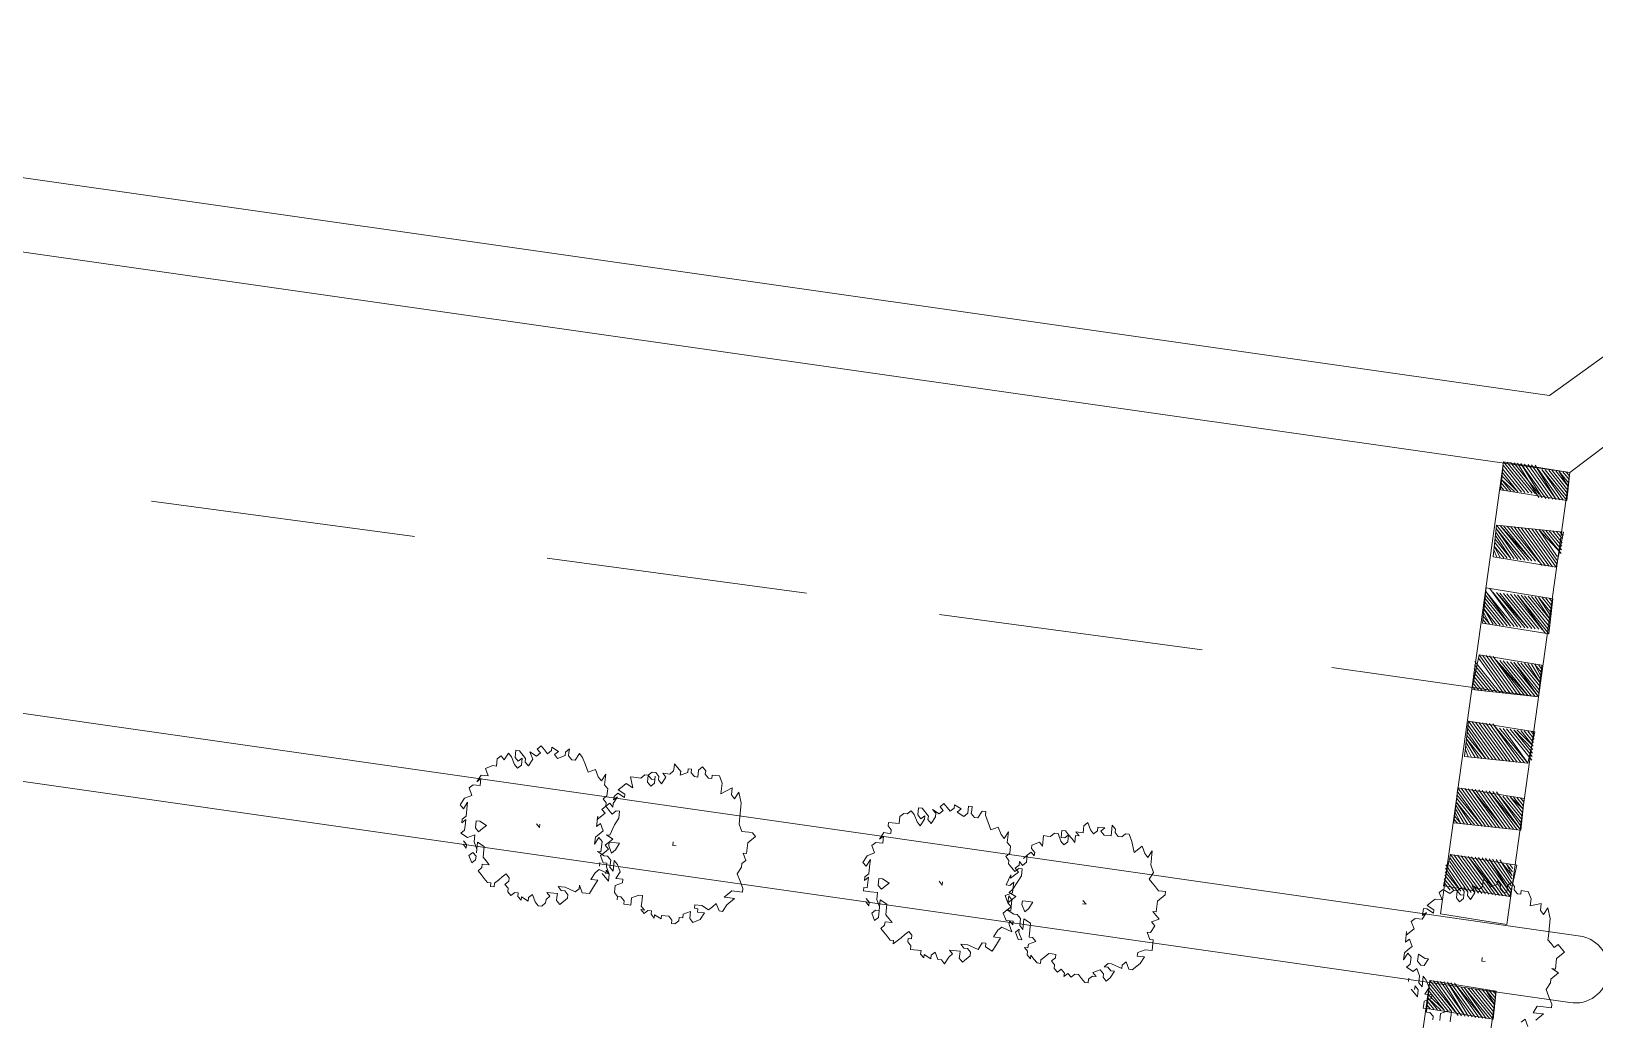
# Model space of a CAD drawing. Header units: metres. Extents: x -977055 to 805873, y -1033982 to 242021.
# Drawn here: x 2463.44 to 2486.95, y 968.38 to 983.23 of the extents above; entities that cross this region are included whole.
import ezdxf

# ---------------------------------------------------------------- set-up
doc = ezdxf.new("R2010")
doc.units = ezdxf.units.M
for name, color, linetype in [('PDF_acera', 7, 'Continuous'), ('PDF_linea de centro', 7, 'Continuous'), ('PDF_PASO DE CEBRA', 7, 'Continuous'), ('PDF_PLANTAS', 7, 'Continuous')]:
    doc.layers.add(name, color=color, linetype=linetype)

# ---------------------------------------------------------------- blocks, each defined once
blk = doc.blocks.new('CALLE')
at = {"layer": 'PDF_acera', "lineweight": 9}
for points in [[(35.646912, -218.961792), (29.00016, -177.853536), (-1.608768, -95.552352), (-8.763552, -56.0952), (-56.814912, -55.206144), (-58.084992, -53.851392), (-56.222208, 0.592704)], [(-8.001504, -55.24848), (-56.433888, -54.359424), (-57.195936, -53.512704), (-55.333152, 0.550368)]]:
    blk.add_lwpolyline(points, dxfattribs=at)
blk.add_lwpolyline([(-63.249984, -21.59136), (-64.393056, -54.528768, 0.999999692), (-63.588672, -54.571104), (-62.4456, -21.633696)], format="xyb", dxfattribs=at)
at = {"layer": 'PDF_linea de centro', "lineweight": 9}
for points in [[(-60.3288, -40.176864), (-60.244128, -37.001664)], [(-60.498144, -44.918496), (-60.413472, -41.785632)], [(-60.667488, -49.702464), (-60.582816, -46.527264)], [(-60.794496, -53.76672), (-60.709824, -51.268896)]]:
    blk.add_lwpolyline(points, dxfattribs=at)
at = {"layer": 'PDF_PASO DE CEBRA', "lineweight": 9}
for points in [[(-69.812064, -53.470368), (-64.35072, -53.639712), (-64.308384, -52.835328), (-69.769728, -52.665984), (-69.812064, -53.470368), (-69.769728, -52.665984)], [(-64.689408, -53.216352), (-64.308384, -52.877664)], [(-64.689408, -53.258688), (-64.308384, -52.92)], [(-64.308384, -52.962336), (-64.689408, -53.301024), (-64.308384, -53.004672)], [(-64.647072, -52.835328), (-64.647072, -52.835328)], [(-64.647072, -52.877664), (-64.604736, -52.835328)], [(-64.647072, -52.92), (-64.5624, -52.835328)], [(-64.647072, -52.962336), (-64.520064, -52.835328), (-64.647072, -53.004672)], [(-64.477728, -52.835328), (-64.647072, -53.047008), (-64.435392, -52.835328)], [(-64.647072, -53.089344), (-64.393056, -52.835328)], [(-64.647072, -53.13168), (-64.35072, -52.835328)], [(-64.647072, -53.174016), (-64.308384, -52.835328)], [(-63.546336, -53.682048), (-58.084992, -53.851392), (-58.042656, -53.047008), (-63.504, -52.877664), (-63.546336, -53.682048), (-63.504, -52.877664)], [(-63.207648, -52.962336), (-63.122976, -52.877664)], [(-63.207648, -53.004672), (-63.08064, -52.877664)], [(-63.207648, -53.047008), (-63.038304, -52.877664)], [(-62.995968, -52.877664), (-63.207648, -53.089344), (-62.953632, -52.877664)], [(-63.207648, -53.13168), (-62.911296, -52.877664)], [(-63.207648, -53.174016), (-62.911296, -52.92)], [(-63.207648, -53.216352), (-62.86896, -52.92)], [(-63.207648, -53.258688), (-62.826624, -52.92)], [(-63.207648, -53.301024), (-62.784288, -52.92), (-63.207648, -53.301024)], [(-63.207648, -53.34336), (-62.784288, -52.962336)], [(-63.165312, -52.877664), (-63.165312, -52.92)], [(-62.403264, -52.92), (-62.403264, -52.92)], [(-62.403264, -52.962336), (-62.360928, -52.92)], [(-62.318592, -52.92), (-62.403264, -53.004672), (-62.276256, -52.92)], [(-62.403264, -53.047008), (-62.23392, -52.92)], [(-62.403264, -53.089344), (-62.191584, -52.92)], [(-62.403264, -53.13168), (-62.149248, -52.92), (-62.403264, -53.174016)], [(-62.403264, -53.216352), (-62.106912, -52.92)], [(-62.064576, -52.92), (-62.403264, -53.258688), (-62.02224, -52.92)], [(-62.403264, -53.301024), (-61.979904, -52.92)], [(-62.403264, -53.34336), (-61.979904, -52.962336)], [(-61.59888, -52.962336), (-61.556544, -52.962336)], [(-61.59888, -53.004672), (-61.514208, -52.962336)], [(-61.59888, -53.047008), (-61.471872, -52.962336)], [(-61.59888, -53.089344), (-61.429536, -52.962336)], [(-61.59888, -53.13168), (-61.3872, -52.962336), (-61.59888, -53.174016)], [(-61.344864, -52.962336), (-61.59888, -53.216352), (-61.302528, -52.962336)], [(-61.59888, -53.258688), (-61.260192, -52.962336)], [(-61.59888, -53.301024), (-61.217856, -52.962336)], [(-61.59888, -53.34336), (-61.17552, -52.962336)], [(-60.794496, -52.962336), (-60.794496, -52.962336)], [(-60.794496, -53.004672), (-60.75216, -52.962336)], [(-60.794496, -53.047008), (-60.709824, -52.962336)], [(-60.794496, -53.089344), (-60.667488, -52.962336)], [(-60.794496, -53.13168), (-60.625152, -52.962336), (-60.794496, -53.13168)], [(-60.794496, -53.174016), (-60.582816, -52.962336)], [(-60.794496, -53.216352), (-60.54048, -52.962336)], [(-60.794496, -53.258688), (-60.498144, -52.962336)], [(-60.794496, -53.301024), (-60.455808, -52.962336)], [(-64.689408, -53.34336), (-64.308384, -53.047008), (-64.689408, -53.385696)], [(-64.689408, -53.428032), (-64.308384, -53.089344)], [(-64.689408, -53.470368), (-64.308384, -53.13168)], [(-63.207648, -53.385696), (-62.784288, -53.004672)], [(-63.207648, -53.428032), (-62.784288, -53.047008)], [(-63.207648, -53.470368), (-62.784288, -53.089344)], [(-63.207648, -53.512704), (-62.784288, -53.13168), (-63.207648, -53.55504), (-62.784288, -53.174016)], [(-62.403264, -53.385696), (-61.979904, -53.004672)], [(-62.403264, -53.428032), (-61.979904, -53.047008)], [(-62.403264, -53.470368), (-61.979904, -53.089344), (-62.403264, -53.512704), (-61.979904, -53.13168)], [(-61.59888, -53.385696), (-61.17552, -53.004672)], [(-61.59888, -53.428032), (-61.17552, -53.047008), (-61.59888, -53.428032)], [(-61.59888, -53.470368), (-61.17552, -53.089344)], [(-61.59888, -53.512704), (-61.17552, -53.13168)], [(-60.794496, -53.34336), (-60.413472, -53.004672)], [(-60.794496, -53.385696), (-60.371136, -53.004672), (-60.794496, -53.385696)], [(-60.794496, -53.428032), (-60.371136, -53.047008)], [(-60.794496, -53.470368), (-60.371136, -53.089344)], [(-60.794496, -53.512704), (-60.371136, -53.13168)], [(-59.990112, -53.004672), (-59.990112, -53.004672)], [(-59.990112, -53.047008), (-59.947776, -53.004672)], [(-59.90544, -53.004672), (-59.990112, -53.089344), (-59.863104, -53.004672)], [(-59.990112, -53.13168), (-59.820768, -53.004672), (-59.990112, -53.174016)], [(-59.990112, -53.216352), (-59.778432, -53.004672)], [(-59.990112, -53.258688), (-59.736096, -53.004672)], [(-59.990112, -53.301024), (-59.69376, -53.004672)], [(-59.651424, -53.004672), (-59.990112, -53.34336), (-59.609088, -53.004672), (-59.990112, -53.385696)], [(-59.990112, -53.428032), (-59.566752, -53.047008)], [(-59.990112, -53.470368), (-59.609088, -53.089344)], [(-59.990112, -53.512704), (-59.609088, -53.13168), (-59.990112, -53.55504), (-59.609088, -53.174016)], [(-59.185728, -53.047008), (-59.143392, -53.047008)], [(-59.185728, -53.089344), (-59.101056, -53.047008)], [(-59.185728, -53.13168), (-59.05872, -53.047008), (-59.185728, -53.174016)], [(-59.185728, -53.216352), (-59.016384, -53.047008)], [(-58.974048, -53.047008), (-59.185728, -53.258688), (-58.931712, -53.047008)], [(-59.185728, -53.301024), (-58.889376, -53.047008)], [(-59.185728, -53.34336), (-58.84704, -53.047008), (-59.185728, -53.385696)], [(-59.185728, -53.428032), (-58.804704, -53.047008)], [(-59.185728, -53.470368), (-58.804704, -53.089344), (-59.185728, -53.512704), (-58.804704, -53.13168)], [(-58.381344, -53.047008), (-58.381344, -53.047008)], [(-58.381344, -53.089344), (-58.339008, -53.047008)], [(-58.381344, -53.13168), (-58.296672, -53.047008)], [(-58.381344, -53.174016), (-58.254336, -53.047008), (-58.381344, -53.216352)], [(-58.212, -53.047008), (-58.381344, -53.258688), (-58.169664, -53.047008)], [(-58.381344, -53.301024), (-58.127328, -53.047008)], [(-58.381344, -53.34336), (-58.084992, -53.047008)], [(-58.381344, -53.385696), (-58.042656, -53.047008)], [(-58.381344, -53.428032), (-58.042656, -53.089344)], [(-58.381344, -53.470368), (-58.042656, -53.13168)], [(-64.35072, -53.174016), (-64.689408, -53.512704), (-64.35072, -53.216352)], [(-64.689408, -53.55504), (-64.35072, -53.258688), (-64.689408, -53.597376)], [(-64.689408, -53.639712), (-64.35072, -53.301024)], [(-64.647072, -53.639712), (-64.35072, -53.34336)], [(-63.207648, -53.597376), (-62.784288, -53.216352)], [(-63.207648, -53.639712), (-62.784288, -53.258688)], [(-63.207648, -53.682048), (-62.784288, -53.301024)], [(-62.784288, -53.34336), (-63.165312, -53.682048), (-62.784288, -53.385696), (-63.122976, -53.682048)], [(-62.403264, -53.55504), (-61.979904, -53.174016)], [(-62.403264, -53.597376), (-61.979904, -53.216352)], [(-62.403264, -53.639712), (-61.979904, -53.258688)], [(-62.403264, -53.682048), (-61.979904, -53.301024), (-62.403264, -53.724384), (-61.979904, -53.34336)], [(-61.59888, -53.55504), (-61.17552, -53.174016)], [(-61.59888, -53.597376), (-61.17552, -53.216352)], [(-61.59888, -53.639712), (-61.17552, -53.258688), (-61.59888, -53.682048), (-61.217856, -53.301024)], [(-61.217856, -53.34336), (-61.59888, -53.724384), (-61.217856, -53.385696)], [(-60.794496, -53.55504), (-60.371136, -53.174016)], [(-60.794496, -53.597376), (-60.413472, -53.216352), (-60.794496, -53.639712), (-60.413472, -53.258688)], [(-60.794496, -53.682048), (-60.413472, -53.301024)], [(-60.794496, -53.724384), (-60.413472, -53.34336)], [(-59.990112, -53.597376), (-59.609088, -53.216352)], [(-59.990112, -53.639712), (-59.609088, -53.258688)], [(-59.990112, -53.682048), (-59.609088, -53.301024)], [(-59.990112, -53.724384), (-59.609088, -53.34336)], [(-59.228064, -53.639712), (-58.804704, -53.258688)], [(-59.228064, -53.682048), (-58.804704, -53.301024)], [(-59.228064, -53.724384), (-58.804704, -53.34336), (-59.228064, -53.724384)], [(-59.185728, -53.55504), (-58.804704, -53.174016)], [(-59.185728, -53.597376), (-58.804704, -53.216352)], [(-58.42368, -53.512704), (-58.042656, -53.216352)], [(-58.42368, -53.55504), (-58.042656, -53.258688), (-58.42368, -53.597376)], [(-58.42368, -53.639712), (-58.042656, -53.301024)], [(-58.42368, -53.682048), (-58.042656, -53.34336)], [(-58.381344, -53.512704), (-58.042656, -53.174016)], [(-64.604736, -53.639712), (-64.35072, -53.385696)], [(-64.5624, -53.639712), (-64.35072, -53.428032)], [(-64.35072, -53.470368), (-64.520064, -53.639712), (-64.35072, -53.512704), (-64.477728, -53.639712)], [(-63.08064, -53.682048), (-62.784288, -53.428032)], [(-63.038304, -53.682048), (-62.784288, -53.470368)], [(-62.995968, -53.682048), (-62.784288, -53.512704)], [(-62.360928, -53.724384), (-61.979904, -53.385696)], [(-62.318592, -53.724384), (-62.02224, -53.428032)], [(-62.276256, -53.724384), (-62.02224, -53.470368)], [(-62.23392, -53.724384), (-62.02224, -53.512704)], [(-61.556544, -53.76672), (-61.217856, -53.428032)], [(-61.514208, -53.76672), (-61.217856, -53.470368)], [(-61.471872, -53.76672), (-61.217856, -53.512704), (-61.429536, -53.76672)], [(-60.413472, -53.385696), (-60.794496, -53.76672), (-60.413472, -53.428032), (-60.75216, -53.76672)], [(-60.709824, -53.76672), (-60.413472, -53.470368)], [(-60.667488, -53.76672), (-60.413472, -53.512704)], [(-60.032448, -53.76672), (-59.609088, -53.385696), (-60.032448, -53.809056)], [(-59.990112, -53.809056), (-59.609088, -53.428032)], [(-59.947776, -53.809056), (-59.609088, -53.470368)], [(-59.90544, -53.809056), (-59.609088, -53.512704)], [(-59.228064, -53.76672), (-58.804704, -53.385696)], [(-59.228064, -53.809056), (-58.804704, -53.428032)], [(-59.185728, -53.809056), (-58.804704, -53.470368)], [(-59.143392, -53.809056), (-58.804704, -53.512704)], [(-58.042656, -53.385696), (-58.42368, -53.724384), (-58.042656, -53.428032)], [(-58.42368, -53.76672), (-58.084992, -53.470368)], [(-58.42368, -53.809056), (-58.084992, -53.512704), (-58.42368, -53.851392)], [(-64.435392, -53.639712), (-64.35072, -53.55504)], [(-64.393056, -53.639712), (-64.35072, -53.597376)], [(-64.35072, -53.639712), (-64.35072, -53.639712)], [(-62.826624, -53.55504), (-62.953632, -53.682048), (-62.826624, -53.597376), (-62.911296, -53.682048)], [(-62.86896, -53.682048), (-62.826624, -53.639712)], [(-62.826624, -53.682048), (-62.826624, -53.682048)], [(-62.191584, -53.724384), (-62.02224, -53.55504), (-62.149248, -53.724384), (-62.02224, -53.597376)], [(-62.106912, -53.724384), (-62.02224, -53.639712)], [(-62.064576, -53.724384), (-62.02224, -53.682048)], [(-62.02224, -53.724384), (-62.02224, -53.724384)], [(-61.217856, -53.55504), (-61.3872, -53.76672), (-61.217856, -53.597376)], [(-61.344864, -53.76672), (-61.217856, -53.639712)], [(-61.302528, -53.76672), (-61.217856, -53.682048)], [(-61.260192, -53.76672), (-61.217856, -53.724384), (-61.217856, -53.76672)], [(-60.413472, -53.55504), (-60.625152, -53.76672), (-60.413472, -53.597376)], [(-60.582816, -53.76672), (-60.413472, -53.639712)], [(-60.54048, -53.76672), (-60.413472, -53.682048), (-60.498144, -53.76672)], [(-60.455808, -53.76672), (-60.413472, -53.724384)], [(-59.609088, -53.55504), (-59.863104, -53.809056), (-59.609088, -53.597376)], [(-59.820768, -53.809056), (-59.609088, -53.639712), (-59.778432, -53.809056)], [(-59.736096, -53.809056), (-59.609088, -53.682048)], [(-59.69376, -53.809056), (-59.609088, -53.724384)], [(-59.101056, -53.809056), (-58.804704, -53.55504), (-59.05872, -53.851392), (-58.804704, -53.597376)], [(-59.016384, -53.851392), (-58.804704, -53.639712)], [(-58.974048, -53.851392), (-58.804704, -53.682048)], [(-58.931712, -53.851392), (-58.804704, -53.724384)], [(-58.381344, -53.851392), (-58.084992, -53.55504)], [(-58.339008, -53.851392), (-58.084992, -53.597376)], [(-58.296672, -53.851392), (-58.084992, -53.639712)], [(-58.084992, -53.682048), (-58.254336, -53.851392), (-58.084992, -53.724384), (-58.212, -53.851392)], [(-60.413472, -53.76672), (-60.413472, -53.76672)], [(-59.651424, -53.809056), (-59.609088, -53.76672)], [(-59.609088, -53.809056), (-59.609088, -53.809056)], [(-58.889376, -53.851392), (-58.804704, -53.76672)], [(-58.84704, -53.851392), (-58.804704, -53.809056), (-58.84704, -53.851392)], [(-58.169664, -53.851392), (-58.084992, -53.76672)], [(-58.127328, -53.851392), (-58.084992, -53.809056)], [(-58.084992, -53.851392), (-58.084992, -53.851392)]]:
    blk.add_lwpolyline(points, dxfattribs=at)
for points in [[(-64.647072, -52.835328), (-64.308384, -52.835328), (-64.35072, -53.639712), (-64.689408, -53.639712)], [(-63.165312, -52.877664), (-62.784288, -52.92), (-62.826624, -53.724384), (-63.207648, -53.682048)], [(-62.403264, -52.92), (-61.979904, -52.92), (-62.02224, -53.724384), (-62.403264, -53.724384)], [(-61.59888, -52.962336), (-61.17552, -52.962336), (-61.217856, -53.76672), (-61.59888, -53.724384)], [(-60.794496, -52.962336), (-60.371136, -53.004672), (-60.413472, -53.76672), (-60.794496, -53.76672)], [(-59.990112, -53.004672), (-59.566752, -53.004672), (-59.609088, -53.809056), (-60.032448, -53.809056)], [(-59.185728, -53.047008), (-58.804704, -53.047008), (-58.804704, -53.851392), (-59.228064, -53.809056)], [(-58.381344, -53.047008), (-58.042656, -53.047008), (-58.084992, -53.851392), (-58.42368, -53.851392)]]:
    blk.add_lwpolyline(points, close=True, dxfattribs=at)
at = {"layer": 'PDF_PLANTAS', "lineweight": 9}
for points in [[(-62.699616, -42.293664), (-62.65728, -42.293664), (-62.699616, -42.251328), (-62.741952, -42.251328), (-62.784288, -42.166656), (-62.741952, -42.12432), (-62.699616, -42.166656), (-62.65728, -42.081984), (-62.699616, -42.081984), (-62.741952, -42.039648), (-62.699616, -41.997312), (-62.65728, -41.954976), (-62.699616, -41.91264), (-62.741952, -41.954976), (-62.784288, -41.91264), (-62.741952, -41.827968), (-62.826624, -41.870304), (-62.911296, -41.827968), (-62.86896, -41.785632), (-62.826624, -41.785632), (-62.741952, -41.70096), (-62.741952, -41.658624), (-62.826624, -41.658624), (-62.86896, -41.70096), (-62.826624, -41.743296), (-62.911296, -41.743296), (-62.953632, -41.70096), (-62.911296, -41.658624), (-62.826624, -41.616288), (-62.784288, -41.573952), (-62.86896, -41.531616), (-62.826624, -41.48928), (-62.86896, -41.446944), (-62.953632, -41.446944), (-62.953632, -41.404608), (-62.995968, -41.319936), (-63.08064, -41.362272), (-63.08064, -41.319936), (-63.08064, -41.2776), (-63.165312, -41.235264), (-63.122976, -41.2776), (-63.207648, -41.2776), (-63.207648, -41.235264), (-63.207648, -41.192928), (-63.249984, -41.150592), (-63.334656, -41.192928), (-63.376992, -41.108256), (-63.461664, -41.06592), (-63.504, -41.108256), (-63.419328, -41.150592), (-63.504, -41.150592), (-63.588672, -41.150592), (-63.631008, -41.108256), (-63.673344, -41.108256), (-63.631008, -41.150592), (-63.673344, -41.150592), (-63.758016, -41.150592), (-63.800352, -41.108256), (-63.842688, -41.192928), (-63.800352, -41.2776), (-63.885024, -41.2776), (-63.969696, -41.319936), (-64.012032, -41.319936), (-63.885024, -41.319936), (-63.92736, -41.404608), (-64.012032, -41.404608), (-64.054368, -41.404608), (-64.096704, -41.446944), (-64.13904, -41.48928), (-64.13904, -41.404608), (-64.181376, -41.404608), (-64.223712, -41.362272), (-64.266048, -41.404608), (-64.308384, -41.446944), (-64.35072, -41.48928), (-64.35072, -41.531616), (-64.393056, -41.531616), (-64.393056, -41.573952), (-64.35072, -41.573952), (-64.308384, -41.616288), (-64.266048, -41.658624), (-64.223712, -41.70096), (-64.266048, -41.743296), (-64.308384, -41.743296), (-64.35072, -41.70096), (-64.393056, -41.743296), (-64.435392, -41.743296), (-64.477728, -41.785632), (-64.435392, -41.827968), (-64.435392, -41.870304), (-64.477728, -41.870304), (-64.520064, -41.91264), (-64.477728, -41.91264), (-64.520064, -41.997312), (-64.477728, -41.997312), (-64.435392, -42.039648), (-64.520064, -42.081984), (-64.5624, -42.12432), (-64.5624, -42.166656), (-64.520064, -42.208992), (-64.477728, -42.208992), (-64.435392, -42.251328), (-64.393056, -42.208992), (-64.393056, -42.336), (-64.435392, -42.336), (-64.477728, -42.336), (-64.520064, -42.378336), (-64.435392, -42.463008), (-64.393056, -42.463008), (-64.35072, -42.420672), (-64.35072, -42.378336), (-64.308384, -42.336), (-64.308384, -42.378336), (-64.308384, -42.420672), (-64.35072, -42.54768), (-64.308384, -42.590016), (-64.266048, -42.590016), (-64.35072, -42.632352), (-64.35072, -42.717024), (-64.266048, -42.75936), (-64.181376, -42.801696), (-64.181376, -42.75936), (-64.181376, -42.717024), (-64.096704, -42.75936), (-64.054368, -42.801696), (-64.096704, -42.928704), (-64.012032, -42.886368), (-63.969696, -42.886368), (-63.969696, -42.844032), (-63.885024, -42.801696), (-63.842688, -42.844032), (-63.800352, -42.886368), (-63.758016, -42.844032), (-63.673344, -42.928704), (-63.631008, -42.844032), (-63.631008, -42.886368), (-63.504, -42.928704), (-63.419328, -42.97104), (-63.334656, -42.97104), (-63.334656, -42.928704), (-63.376992, -42.886368), (-63.334656, -42.844032), (-63.29232, -42.801696), (-63.249984, -42.801696), (-63.207648, -42.75936), (-63.165312, -42.801696), (-63.08064, -42.801696), (-63.038304, -42.75936), (-62.911296, -42.75936), (-62.995968, -42.717024), (-62.953632, -42.674688), (-62.86896, -42.632352), (-62.911296, -42.54768), (-62.826624, -42.505344), (-62.741952, -42.463008), (-62.699616, -42.420672), (-62.784288, -42.378336), (-62.784288, -42.336), (-62.741952, -42.293664)], [(-64.054368, -41.235264), (-64.13904, -41.2776), (-64.096704, -41.319936), (-64.054368, -41.319936), (-64.012032, -41.2776)], [(-63.631008, -41.2776), (-63.71568, -41.2776), (-63.758016, -41.319936), (-63.71568, -41.362272), (-63.673344, -41.404608), (-63.631008, -41.319936)], [(-62.741952, -43.944768), (-62.699616, -43.902432), (-62.741952, -43.860096), (-62.826624, -43.860096), (-62.826624, -43.81776), (-62.784288, -43.775424), (-62.741952, -43.775424), (-62.741952, -43.733088), (-62.784288, -43.733088), (-62.826624, -43.648416), (-62.784288, -43.648416), (-62.699616, -43.563744), (-62.741952, -43.563744), (-62.784288, -43.563744), (-62.826624, -43.521408), (-62.826624, -43.436736), (-62.86896, -43.479072), (-62.953632, -43.436736), (-62.911296, -43.3944), (-62.86896, -43.3944), (-62.826624, -43.352064), (-62.826624, -43.309728), (-62.86896, -43.267392), (-62.911296, -43.309728), (-62.911296, -43.352064), (-62.86896, -43.352064), (-62.953632, -43.352064), (-62.995968, -43.309728), (-62.953632, -43.267392), (-62.86896, -43.267392), (-62.86896, -43.225056), (-62.911296, -43.18272), (-62.911296, -43.098048), (-62.911296, -43.055712), (-63.038304, -43.098048), (-62.995968, -43.013376), (-63.038304, -42.97104), (-63.08064, -42.928704), (-63.122976, -43.013376), (-63.165312, -43.013376), (-63.122976, -42.928704), (-63.165312, -42.886368), (-63.207648, -42.886368), (-63.165312, -42.928704), (-63.249984, -42.886368), (-63.29232, -42.886368), (-63.249984, -42.844032), (-63.29232, -42.801696), (-63.334656, -42.75936), (-63.376992, -42.801696), (-63.461664, -42.717024), (-63.419328, -42.717024), (-63.546336, -42.717024), (-63.504, -42.75936), (-63.588672, -42.801696), (-63.631008, -42.75936), (-63.673344, -42.717024), (-63.758016, -42.717024), (-63.673344, -42.75936), (-63.71568, -42.801696), (-63.842688, -42.801696), (-63.842688, -42.75936), (-63.885024, -42.844032), (-63.885024, -42.886368), (-63.92736, -42.928704), (-64.012032, -42.928704), (-64.054368, -42.97104), (-63.92736, -42.97104), (-63.969696, -43.013376), (-64.054368, -43.055712), (-64.13904, -43.013376), (-64.13904, -43.098048), (-64.181376, -43.098048), (-64.223712, -43.013376), (-64.266048, -43.013376), (-64.308384, -43.013376), (-64.35072, -43.055712), (-64.393056, -43.055712), (-64.35072, -43.055712), (-64.35072, -43.098048), (-64.393056, -43.140384), (-64.435392, -43.140384), (-64.435392, -43.18272), (-64.435392, -43.225056), (-64.393056, -43.225056), (-64.35072, -43.225056), (-64.308384, -43.309728), (-64.308384, -43.352064), (-64.35072, -43.352064), (-64.393056, -43.352064), (-64.435392, -43.352064), (-64.477728, -43.3944), (-64.477728, -43.352064), (-64.520064, -43.3944), (-64.477728, -43.436736), (-64.477728, -43.479072), (-64.520064, -43.479072), (-64.5624, -43.521408), (-64.520064, -43.521408), (-64.5624, -43.60608), (-64.520064, -43.60608), (-64.520064, -43.690752), (-64.5624, -43.733088), (-64.604736, -43.733088), (-64.604736, -43.775424), (-64.5624, -43.81776), (-64.520064, -43.81776), (-64.520064, -43.860096), (-64.477728, -43.860096), (-64.435392, -43.944768), (-64.477728, -43.944768), (-64.520064, -43.944768), (-64.5624, -43.987104), (-64.520064, -44.071776), (-64.435392, -44.114112), (-64.435392, -44.02944), (-64.393056, -44.02944), (-64.393056, -43.987104), (-64.35072, -43.987104), (-64.35072, -44.071776), (-64.393056, -44.156448), (-64.35072, -44.198784), (-64.308384, -44.24112), (-64.393056, -44.283456), (-64.393056, -44.325792), (-64.308384, -44.368128), (-64.223712, -44.4528), (-64.223712, -44.368128), (-64.223712, -44.325792), (-64.181376, -44.368128), (-64.13904, -44.410464), (-64.13904, -44.537472), (-64.096704, -44.537472), (-64.012032, -44.495136), (-63.92736, -44.4528), (-63.842688, -44.495136), (-63.800352, -44.495136), (-63.758016, -44.537472), (-63.673344, -44.495136), (-63.673344, -44.537472), (-63.546336, -44.537472), (-63.461664, -44.622144), (-63.419328, -44.579808), (-63.419328, -44.537472), (-63.419328, -44.495136), (-63.419328, -44.4528), (-63.334656, -44.410464), (-63.29232, -44.410464), (-63.207648, -44.410464), (-63.122976, -44.410464), (-63.08064, -44.410464), (-62.953632, -44.368128), (-63.038304, -44.325792), (-62.995968, -44.283456), (-62.911296, -44.283456), (-62.995968, -44.156448), (-62.86896, -44.156448), (-62.784288, -44.114112), (-62.784288, -44.071776), (-62.784288, -44.02944), (-62.826624, -44.02944), (-62.826624, -43.987104), (-62.784288, -43.944768)], [(-63.71568, -42.886368), (-63.758016, -42.886368), (-63.842688, -42.928704), (-63.800352, -42.97104), (-63.71568, -43.013376), (-63.71568, -42.97104)], [(-62.86896, -47.162304), (-62.826624, -47.162304), (-62.826624, -47.119968), (-62.911296, -47.119968), (-62.953632, -47.077632), (-62.911296, -46.99296), (-62.86896, -47.035296), (-62.826624, -46.950624), (-62.86896, -46.950624), (-62.911296, -46.908288), (-62.86896, -46.865952), (-62.826624, -46.823616), (-62.86896, -46.78128), (-62.911296, -46.823616), (-62.953632, -46.78128), (-62.911296, -46.696608), (-62.953632, -46.738944), (-62.995968, -46.738944), (-63.08064, -46.696608), (-63.038304, -46.654272), (-62.995968, -46.654272), (-62.911296, -46.5696), (-62.911296, -46.527264), (-62.995968, -46.527264), (-63.038304, -46.5696), (-62.995968, -46.611936), (-63.038304, -46.611936), (-63.122976, -46.5696), (-63.08064, -46.527264), (-62.995968, -46.484928), (-62.953632, -46.442592), (-62.995968, -46.400256), (-62.995968, -46.35792), (-63.038304, -46.315584), (-63.122976, -46.315584), (-63.122976, -46.273248), (-63.122976, -46.188576), (-63.165312, -46.188576), (-63.207648, -46.230912), (-63.249984, -46.230912), (-63.249984, -46.188576), (-63.249984, -46.14624), (-63.334656, -46.103904), (-63.29232, -46.14624), (-63.376992, -46.14624), (-63.376992, -46.103904), (-63.376992, -46.061568), (-63.419328, -46.019232), (-63.504, -46.061568), (-63.546336, -45.976896), (-63.631008, -45.93456), (-63.673344, -45.976896), (-63.588672, -46.019232), (-63.673344, -46.019232), (-63.758016, -46.019232), (-63.800352, -45.976896), (-63.842688, -45.976896), (-63.800352, -46.019232), (-63.92736, -46.019232), (-63.92736, -45.976896), (-63.969696, -45.976896), (-63.969696, -46.061568), (-63.969696, -46.14624), (-64.054368, -46.14624), (-64.13904, -46.188576), (-64.181376, -46.188576), (-64.054368, -46.188576), (-64.096704, -46.273248), (-64.181376, -46.273248), (-64.223712, -46.273248), (-64.266048, -46.315584), (-64.308384, -46.35792), (-64.308384, -46.273248), (-64.35072, -46.273248), (-64.393056, -46.230912), (-64.435392, -46.273248), (-64.477728, -46.315584), (-64.520064, -46.35792), (-64.520064, -46.400256), (-64.5624, -46.400256), (-64.520064, -46.442592), (-64.477728, -46.484928), (-64.435392, -46.527264), (-64.393056, -46.5696), (-64.435392, -46.611936), (-64.477728, -46.611936), (-64.477728, -46.5696), (-64.520064, -46.5696), (-64.5624, -46.611936), (-64.604736, -46.611936), (-64.604736, -46.654272), (-64.604736, -46.696608), (-64.604736, -46.738944), (-64.647072, -46.738944), (-64.689408, -46.78128), (-64.647072, -46.78128), (-64.689408, -46.865952), (-64.647072, -46.865952), (-64.604736, -46.908288), (-64.689408, -46.950624), (-64.689408, -46.99296), (-64.731744, -47.035296), (-64.647072, -47.077632), (-64.604736, -47.119968), (-64.5624, -47.077632), (-64.5624, -47.20464), (-64.604736, -47.20464), (-64.647072, -47.20464), (-64.689408, -47.246976), (-64.604736, -47.331648), (-64.5624, -47.331648), (-64.520064, -47.289312), (-64.520064, -47.246976), (-64.477728, -47.20464), (-64.477728, -47.246976), (-64.477728, -47.289312), (-64.520064, -47.41632), (-64.435392, -47.458656), (-64.435392, -47.500992), (-64.477728, -47.500992), (-64.520064, -47.585664), (-64.435392, -47.628), (-64.35072, -47.670336), (-64.35072, -47.628), (-64.35072, -47.585664), (-64.266048, -47.628), (-64.223712, -47.670336), (-64.266048, -47.797344), (-64.181376, -47.755008), (-64.13904, -47.755008), (-64.13904, -47.712672), (-64.054368, -47.670336), (-64.012032, -47.712672), (-63.969696, -47.755008), (-63.92736, -47.712672), (-63.842688, -47.797344), (-63.800352, -47.712672), (-63.758016, -47.755008), (-63.673344, -47.797344), (-63.588672, -47.83968), (-63.504, -47.83968), (-63.504, -47.797344), (-63.546336, -47.755008), (-63.504, -47.712672), (-63.461664, -47.670336), (-63.419328, -47.670336), (-63.376992, -47.628), (-63.334656, -47.670336), (-63.249984, -47.670336), (-63.207648, -47.628), (-63.08064, -47.628), (-63.165312, -47.585664), (-63.122976, -47.543328), (-63.038304, -47.500992), (-63.08064, -47.41632), (-62.995968, -47.373984), (-62.911296, -47.331648), (-62.86896, -47.331648), (-62.86896, -47.289312), (-62.953632, -47.246976), (-62.953632, -47.20464), (-62.911296, -47.162304)], [(-64.223712, -46.103904), (-64.308384, -46.14624), (-64.266048, -46.188576), (-64.181376, -46.188576), (-64.181376, -46.14624)], [(-63.800352, -46.14624), (-63.885024, -46.14624), (-63.92736, -46.188576), (-63.885024, -46.230912), (-63.842688, -46.273248), (-63.800352, -46.188576)], [(-62.911296, -48.89808), (-62.86896, -48.855744), (-62.911296, -48.855744), (-62.995968, -48.855744), (-62.995968, -48.771072), (-62.953632, -48.728736), (-62.911296, -48.771072), (-62.911296, -48.6864), (-62.953632, -48.6864), (-62.995968, -48.644064), (-62.953632, -48.601728), (-62.86896, -48.559392), (-62.911296, -48.517056), (-62.953632, -48.517056), (-62.995968, -48.517056), (-62.995968, -48.432384), (-63.038304, -48.47472), (-63.038304, -48.432384), (-63.122976, -48.432384), (-63.08064, -48.390048), (-63.038304, -48.347712), (-62.995968, -48.305376), (-62.995968, -48.26304), (-63.038304, -48.26304), (-63.08064, -48.26304), (-63.08064, -48.305376), (-63.038304, -48.347712), (-63.122976, -48.347712), (-63.165312, -48.305376), (-63.122976, -48.26304), (-63.038304, -48.220704), (-63.038304, -48.178368), (-63.08064, -48.136032), (-63.08064, -48.093696), (-63.08064, -48.05136), (-63.207648, -48.05136), (-63.165312, -48.009024), (-63.207648, -47.924352), (-63.249984, -47.924352), (-63.29232, -47.966688), (-63.334656, -47.966688), (-63.29232, -47.924352), (-63.334656, -47.882016), (-63.376992, -47.83968), (-63.334656, -47.882016), (-63.419328, -47.882016), (-63.461664, -47.83968), (-63.419328, -47.797344), (-63.461664, -47.797344), (-63.504, -47.755008), (-63.546336, -47.797344), (-63.631008, -47.712672), (-63.588672, -47.712672), (-63.71568, -47.670336), (-63.71568, -47.712672), (-63.673344, -47.755008), (-63.758016, -47.755008), (-63.800352, -47.755008), (-63.842688, -47.670336), (-63.92736, -47.712672), (-63.842688, -47.712672), (-63.885024, -47.755008), (-64.012032, -47.755008), (-64.012032, -47.712672), (-64.054368, -47.797344), (-64.054368, -47.83968), (-64.096704, -47.882016), (-64.181376, -47.882016), (-64.223712, -47.924352), (-64.096704, -47.924352), (-64.13904, -48.009024), (-64.223712, -48.009024), (-64.308384, -48.009024), (-64.308384, -48.05136), (-64.35072, -48.093696), (-64.393056, -48.009024), (-64.435392, -48.009024), (-64.435392, -47.966688), (-64.477728, -48.009024), (-64.520064, -48.009024), (-64.5624, -48.05136), (-64.520064, -48.05136), (-64.5624, -48.093696), (-64.604736, -48.136032), (-64.604736, -48.178368), (-64.5624, -48.178368), (-64.520064, -48.220704), (-64.477728, -48.26304), (-64.477728, -48.305376), (-64.477728, -48.347712), (-64.520064, -48.347712), (-64.5624, -48.305376), (-64.604736, -48.347712), (-64.647072, -48.347712), (-64.689408, -48.390048), (-64.647072, -48.432384), (-64.689408, -48.47472), (-64.731744, -48.47472), (-64.689408, -48.517056), (-64.731744, -48.559392), (-64.689408, -48.601728), (-64.689408, -48.644064), (-64.731744, -48.6864), (-64.77408, -48.728736), (-64.77408, -48.771072), (-64.731744, -48.771072), (-64.689408, -48.813408), (-64.689408, -48.855744), (-64.647072, -48.813408), (-64.604736, -48.89808), (-64.647072, -48.940416), (-64.689408, -48.940416), (-64.731744, -48.982752), (-64.689408, -49.025088), (-64.604736, -49.067424), (-64.604736, -49.025088), (-64.5624, -48.982752), (-64.5624, -48.940416), (-64.520064, -48.982752), (-64.520064, -49.025088), (-64.5624, -49.152096), (-64.520064, -49.152096), (-64.477728, -49.194432), (-64.5624, -49.236768), (-64.5624, -49.279104), (-64.477728, -49.363776), (-64.393056, -49.406112), (-64.393056, -49.363776), (-64.393056, -49.32144), (-64.35072, -49.32144), (-64.308384, -49.406112), (-64.308384, -49.490784), (-64.266048, -49.490784), (-64.181376, -49.490784), (-64.181376, -49.448448), (-64.096704, -49.406112), (-64.096704, -49.448448), (-64.012032, -49.490784), (-63.969696, -49.448448), (-63.92736, -49.53312), (-63.842688, -49.448448), (-63.842688, -49.490784), (-63.71568, -49.490784), (-63.631008, -49.575456), (-63.588672, -49.575456), (-63.588672, -49.53312), (-63.588672, -49.490784), (-63.546336, -49.448448), (-63.504, -49.406112), (-63.461664, -49.363776), (-63.376992, -49.406112), (-63.29232, -49.363776), (-63.249984, -49.363776), (-63.122976, -49.363776), (-63.207648, -49.32144), (-63.165312, -49.279104), (-63.08064, -49.236768), (-63.165312, -49.152096), (-63.038304, -49.10976), (-62.953632, -49.067424), (-62.953632, -49.025088), (-62.995968, -48.982752), (-62.995968, -48.940416), (-62.953632, -48.89808)], [(-64.266048, -47.83968), (-64.35072, -47.882016), (-64.35072, -47.924352), (-64.266048, -47.882016), (-64.223712, -47.882016)], [(-64.13904, -47.755008), (-64.181376, -47.797344), (-64.13904, -47.797344)], [(-63.885024, -47.882016), (-63.92736, -47.882016), (-64.012032, -47.924352), (-63.969696, -47.966688), (-63.885024, -48.009024), (-63.885024, -47.924352)], [(-64.012032, -52.665984), (-64.096704, -52.665984), (-64.13904, -52.70832), (-64.13904, -52.750656), (-64.054368, -52.792992), (-64.054368, -52.750656)], [(-63.969696, -53.428032), (-64.012032, -53.428032), (-64.012032, -53.470368), (-64.012032, -53.428032)]]:
    blk.add_lwpolyline(points, close=True, dxfattribs=at)
for points in [[(-63.92736, -41.150592), (-63.969696, -41.192928), (-63.92736, -41.192928), (-63.885024, -41.150592)], [(-63.588672, -41.997312), (-63.631008, -42.039648), (-63.588672, -42.039648)], [(-64.096704, -42.844032), (-64.181376, -42.928704), (-64.096704, -42.928704), (-64.054368, -42.886368), (-64.096704, -42.886368)], [(-63.969696, -42.801696), (-64.012032, -42.801696), (-63.969696, -42.801696)], [(-63.631008, -43.648416), (-63.673344, -43.648416), (-63.673344, -43.690752), (-63.673344, -43.648416)], [(-64.096704, -46.019232), (-64.13904, -46.061568), (-64.096704, -46.061568), (-64.054368, -46.019232)], [(-63.758016, -46.865952), (-63.800352, -46.908288), (-63.758016, -46.908288)], [(-63.842688, -48.601728), (-63.842688, -48.644064), (-63.800352, -48.601728)], [(-64.77408, -53.004672), (-64.731744, -53.004672), (-64.689408, -53.004672), (-64.647072, -53.089344), (-64.647072, -53.13168), (-64.689408, -53.13168), (-64.731744, -53.13168), (-64.77408, -53.13168)], [(-64.689408, -53.9784), (-64.647072, -54.020736), (-64.731744, -54.063072)], [(-64.647072, -54.147744), (-64.5624, -54.232416), (-64.5624, -54.147744), (-64.5624, -54.105408), (-64.477728, -54.147744), (-64.477728, -54.19008), (-64.477728, -54.317088), (-64.435392, -54.317088), (-64.35072, -54.274752), (-64.266048, -54.232416), (-64.181376, -54.274752), (-64.13904, -54.274752), (-64.054368, -54.359424), (-64.012032, -54.274752), (-64.012032, -54.317088), (-63.885024, -54.317088), (-63.800352, -54.40176), (-63.758016, -54.359424), (-63.71568, -54.317088), (-63.758016, -54.274752), (-63.71568, -54.232416), (-63.673344, -54.19008), (-63.631008, -54.19008), (-63.546336, -54.19008), (-63.461664, -54.19008), (-63.419328, -54.19008), (-63.29232, -54.147744), (-63.376992, -54.105408), (-63.334656, -54.063072), (-63.249984, -54.063072), (-63.29232, -53.936064), (-63.207648, -53.936064), (-63.122976, -53.893728), (-63.122976, -53.851392), (-63.122976, -53.809056), (-63.165312, -53.809056), (-63.165312, -53.76672), (-63.122976, -53.724384), (-63.08064, -53.724384), (-63.038304, -53.682048), (-63.08064, -53.639712), (-63.165312, -53.639712), (-63.165312, -53.597376), (-63.122976, -53.55504), (-63.08064, -53.55504), (-63.038304, -53.512704), (-63.08064, -53.512704), (-63.122976, -53.428032), (-63.08064, -53.428032), (-63.038304, -53.34336), (-63.08064, -53.34336), (-63.122976, -53.34336), (-63.165312, -53.301024), (-63.122976, -53.216352), (-63.207648, -53.258688), (-63.29232, -53.216352), (-63.249984, -53.174016), (-63.207648, -53.174016), (-63.165312, -53.13168), (-63.165312, -53.089344), (-63.207648, -53.047008), (-63.249984, -53.089344), (-63.249984, -53.13168), (-63.207648, -53.13168), (-63.29232, -53.13168), (-63.334656, -53.089344), (-63.29232, -53.047008), (-63.207648, -53.047008), (-63.207648, -53.004672), (-63.249984, -52.962336), (-63.207648, -52.877664), (-63.249984, -52.835328), (-63.334656, -52.877664), (-63.334656, -52.792992), (-63.376992, -52.750656), (-63.419328, -52.70832), (-63.461664, -52.792992), (-63.504, -52.792992), (-63.461664, -52.70832), (-63.461664, -52.665984), (-63.546336, -52.665984), (-63.504, -52.70832), (-63.588672, -52.665984), (-63.588672, -52.623648), (-63.588672, -52.581312), (-63.631008, -52.538976), (-63.71568, -52.581312), (-63.800352, -52.49664), (-63.758016, -52.49664), (-63.885024, -52.49664), (-63.842688, -52.538976), (-63.92736, -52.581312), (-63.969696, -52.538976), (-64.012032, -52.49664), (-64.096704, -52.49664), (-64.012032, -52.538976), (-64.054368, -52.581312), (-64.13904, -52.581312), (-64.181376, -52.538976), (-64.223712, -52.623648), (-64.181376, -52.665984), (-64.266048, -52.70832), (-64.35072, -52.70832), (-64.393056, -52.750656), (-64.266048, -52.750656), (-64.308384, -52.792992), (-64.393056, -52.835328), (-64.477728, -52.792992), (-64.477728, -52.877664), (-64.520064, -52.877664), (-64.5624, -52.792992), (-64.604736, -52.792992), (-64.647072, -52.792992), (-64.647072, -52.835328), (-64.689408, -52.835328), (-64.689408, -52.877664), (-64.731744, -52.92), (-64.77408, -52.92)], [(-64.308384, -52.581312), (-64.35072, -52.581312), (-64.308384, -52.581312)], [(-64.435392, -52.623648), (-64.520064, -52.70832), (-64.435392, -52.70832), (-64.393056, -52.665984), (-64.435392, -52.665984)]]:
    blk.add_lwpolyline(points, dxfattribs=at)

msp = doc.modelspace()

# ---------------------------------------------------------------- block references
at = {"xscale": 1.255773352820658, "yscale": 1.255773352820658, "zscale": 1.255773352820658, "rotation": 83.85573648860341}
msp.add_blockref('CALLE', (2427.15058, 1056.36283, 1015.371), dxfattribs=at)

doc.saveas('drawing.dxf')
